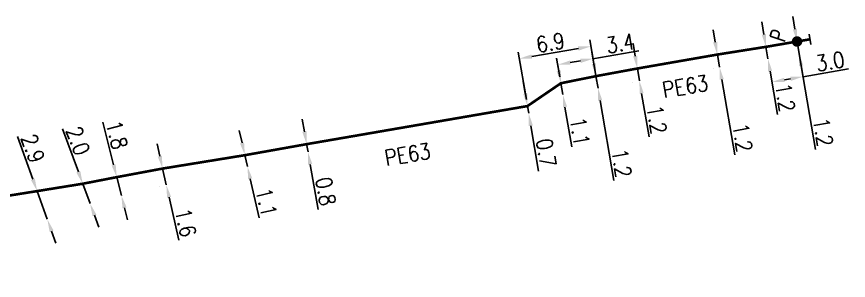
# Model space of a CAD drawing. Header units: millimetres. Extents: x 150998 to 151977, y 126997 to 128005.
# Drawn here: x 151164.1 to 151243.2, y 127726.1 to 127751.2 of the extents above; entities that cross this region are included whole.
import ezdxf
from ezdxf.enums import TextEntityAlignment as Align

# ---------------------------------------------------------------- set-up
doc = ezdxf.new("R2010")
doc.units = ezdxf.units.MM
doc.header["$PDMODE"] = 34
doc.linetypes.add('L_100_PE', pattern=[14, 10, -1.5, 1, -1.5])
doc.layers.get('0').update_dxf_attribs({"linetype": 'CONTINUOUS'})
doc.layers.get('DEFPOINTS').update_dxf_attribs({"linetype": 'CONTINUOUS'})
for name, color, linetype in [('L_140', 3, 'CONTINUOUS'), ('L_300', 7, 'CONTINUOUS'), ('L_340', 7, 'CONTINUOUS')]:
    doc.layers.add(name, color=color, linetype=linetype)
doc.styles.add('G_ROMANS', font='ROMANS.SHX', dxfattribs={"width": 0.75})
doc.styles.get("Standard").update_dxf_attribs({"font": 'romans.shx', "width": 0.85})
doc.dimstyles.get("Standard").update_dxf_attribs({"dimtxt": 1.5, "dimasz": 1.2, "dimexe": 0.625, "dimexo": 0.625, "dimgap": 0.25, "dimtad": 1, "dimdec": 1, "dimzin": 0, "dimdsep": 46, "dimtxsty": 'Standard', "dimcen": -0.5, "dimadec": 0, "dimazin": 0, "dimtfac": 1, "dimtdec": 1, "dimtmove": 0, "dimatfit": 3, "dimfxl": 0, "dimtolj": 1, "dimtzin": 0, "dimarcsym": 0})

# ---------------------------------------------------------------- blocks, each defined once
blk = doc.blocks.new('*D98')
at = {"layer": 'DEFPOINTS', "color": 0, "linetype": 'Continuous', "transparency": 16777216}
for p in [(151166.099, 127734.571), (151167.065, 127731.89), (151167.065, 127731.89)]:
    blk.add_point(p, dxfattribs=at)
at = {"layer": 'L_140', "color": 0, "linetype": 'Continuous', "lineweight": -2, "transparency": 16777216}
for p, q in [((151165.693, 127735.7), (151164.232, 127739.756)), ((151167.065, 127731.89), (151166.099, 127734.571)), ((151167.471, 127730.76), (151167.878, 127729.631))]:
    blk.add_line(p, q, dxfattribs=at)
at = {"layer": 'L_140', "color": 0, "linetype": 'Continuous', "transparency": 16777216}
for points in [[(151165.881, 127735.768), (151165.504, 127735.632), (151166.099, 127734.571)], [(151167.659, 127730.828), (151167.283, 127730.693), (151167.065, 127731.89)]]:
    blk.add_solid(points, dxfattribs=at)
at = {"layer": 'L_140', "color": 0, "linetype": 'Continuous', "transparency": 16777216, "insert": (151165.7, 127738.631), "char_height": 1.5, "attachment_point": 5, "rotation": 289.80221}
blk.add_mtext('\\A1;2.9', dxfattribs=at)
blk = doc.blocks.new('*D99')
at = {"layer": 'DEFPOINTS', "color": 0, "linetype": 'Continuous', "transparency": 16777216}
for p in [(151170.432, 127735.27), (151171.127, 127733.395), (151171.127, 127733.395)]:
    blk.add_point(p, dxfattribs=at)
at = {"layer": 'L_140', "color": 0, "linetype": 'Continuous', "lineweight": -2, "transparency": 16777216}
for p, q in [((151170.015, 127736.396), (151168.496, 127740.495)), ((151171.127, 127733.395), (151170.432, 127735.27)), ((151171.544, 127732.27), (151171.961, 127731.145))]:
    blk.add_line(p, q, dxfattribs=at)
at = {"layer": 'L_140', "color": 0, "linetype": 'Continuous', "transparency": 16777216}
for points in [[(151170.203, 127736.465), (151169.828, 127736.326), (151170.432, 127735.27)], [(151171.732, 127732.339), (151171.357, 127732.2), (151171.127, 127733.395)]]:
    blk.add_solid(points, dxfattribs=at)
at = {"layer": 'L_140', "color": 0, "linetype": 'Continuous', "transparency": 16777216, "insert": (151169.985, 127739.355), "char_height": 1.5, "attachment_point": 5, "rotation": 290.33425}
blk.add_mtext('\\A1;2.0', dxfattribs=at)
blk = doc.blocks.new('*D100')
at = {"layer": 'DEFPOINTS', "color": 0, "linetype": 'Continuous', "transparency": 16777216}
for p in [(151173.664, 127735.898), (151174.108, 127734.154), (151174.108, 127734.154)]:
    blk.add_point(p, dxfattribs=at)
at = {"layer": 'L_140', "color": 0, "linetype": 'Continuous', "lineweight": -2, "transparency": 16777216}
for p, q in [((151173.368, 127737.061), (151172.335, 127741.121)), ((151174.108, 127734.154), (151173.664, 127735.898)), ((151174.404, 127732.991), (151174.7, 127731.828))]:
    blk.add_line(p, q, dxfattribs=at)
at = {"layer": 'L_140', "color": 0, "linetype": 'Continuous', "transparency": 16777216}
for points in [[(151173.562, 127737.11), (151173.174, 127737.012), (151173.664, 127735.898)], [(151174.597, 127733.04), (151174.21, 127732.941), (151174.108, 127734.154)]]:
    blk.add_solid(points, dxfattribs=at)
at = {"layer": 'L_140', "color": 0, "linetype": 'Continuous', "transparency": 16777216, "insert": (151173.672, 127739.919), "char_height": 1.5, "attachment_point": 5, "rotation": 284.2789}
blk.add_mtext('\\A1;1.8', dxfattribs=at)
blk = doc.blocks.new('*D101')
at = {"layer": 'DEFPOINTS', "color": 0, "linetype": 'Continuous', "transparency": 16777216}
for p in [(151178.023, 127736.713), (151178.377, 127735.152), (151178.377, 127735.152)]:
    blk.add_point(p, dxfattribs=at)
at = {"layer": 'L_140', "color": 0, "linetype": 'Continuous', "lineweight": -2, "transparency": 16777216}
for p, q in [((151177.757, 127737.883), (151177.491, 127739.053)), ((151177.413, 127736.574), (151177.413, 127736.574)), ((151178.023, 127736.713), (151178.377, 127735.152)), ((151177.767, 127735.014), (151177.767, 127735.014)), ((151178.642, 127733.982), (151179.57, 127729.897))]:
    blk.add_line(p, q, dxfattribs=at)
at = {"layer": 'L_140', "color": 0, "linetype": 'Continuous', "transparency": 16777216}
for points in [[(151177.952, 127737.927), (151177.562, 127737.839), (151178.023, 127736.713)], [(151178.837, 127734.027), (151178.447, 127733.938), (151178.377, 127735.152)]]:
    blk.add_solid(points, dxfattribs=at)
at = {"layer": 'L_140', "color": 0, "linetype": 'Continuous', "transparency": 16777216, "insert": (151180.214, 127731.576), "char_height": 1.5, "attachment_point": 5, "rotation": 282.78858}
blk.add_mtext('\\A1;1.6', dxfattribs=at)
blk = doc.blocks.new('*D102')
at = {"layer": 'DEFPOINTS', "color": 0, "linetype": 'Continuous', "transparency": 16777216}
for p in [(151185.84, 127737.985), (151186.085, 127736.913), (151186.085, 127736.913)]:
    blk.add_point(p, dxfattribs=at)
at = {"layer": 'L_140', "color": 0, "linetype": 'Continuous', "lineweight": -2, "transparency": 16777216}
for p, q in [((151185.573, 127739.155), (151185.305, 127740.325)), ((151185.84, 127737.985), (151186.085, 127736.913)), ((151186.352, 127735.743), (151187.203, 127732.014))]:
    blk.add_line(p, q, dxfattribs=at)
at = {"layer": 'L_140', "color": 0, "linetype": 'Continuous', "transparency": 16777216}
for points in [[(151185.768, 127739.2), (151185.378, 127739.111), (151185.84, 127737.985)], [(151186.547, 127735.787), (151186.157, 127735.698), (151186.085, 127736.913)]]:
    blk.add_solid(points, dxfattribs=at)
at = {"layer": 'L_140', "color": 0, "linetype": 'Continuous', "transparency": 16777216, "insert": (151187.886, 127733.516), "char_height": 1.5, "attachment_point": 5, "rotation": 282.8642}
blk.add_mtext('\\A1;1.1', dxfattribs=at)
blk = doc.blocks.new('*D103')
at = {"layer": 'DEFPOINTS', "color": 0, "linetype": 'Continuous', "transparency": 16777216}
for p in [(151191.713, 127739.034), (151191.844, 127738.295), (151191.844, 127738.295)]:
    blk.add_point(p, dxfattribs=at)
at = {"layer": 'L_140', "color": 0, "linetype": 'Continuous', "lineweight": -2, "transparency": 16777216}
for p, q in [((151191.504, 127740.215), (151191.294, 127741.397)), ((151191.713, 127739.034), (151191.844, 127738.295)), ((151192.054, 127737.114), (151192.817, 127732.809))]:
    blk.add_line(p, q, dxfattribs=at)
at = {"layer": 'L_140', "color": 0, "linetype": 'Continuous', "transparency": 16777216}
for points in [[(151191.701, 127740.25), (151191.307, 127740.18), (151191.713, 127739.034)], [(151192.251, 127737.149), (151191.857, 127737.079), (151191.844, 127738.295)]]:
    blk.add_solid(points, dxfattribs=at)
at = {"layer": 'L_140', "color": 0, "linetype": 'Continuous', "transparency": 16777216, "insert": (151193.525, 127734.545), "char_height": 1.5, "attachment_point": 5, "rotation": 280.05422}
blk.add_mtext('\\A1;0.8', dxfattribs=at)
blk = doc.blocks.new('*D104')
at = {"layer": 'DEFPOINTS', "color": 0, "linetype": 'Continuous', "transparency": 16777216}
for p in [(151219.215, 127745.501), (151219.409, 127744.368), (151219.409, 127744.368)]:
    blk.add_point(p, dxfattribs=at)
at = {"layer": 'L_140', "color": 0, "linetype": 'Continuous', "lineweight": -2, "transparency": 16777216}
for p, q in [((151219.012, 127746.684), (151218.809, 127747.867)), ((151219.215, 127745.501), (151219.409, 127744.368)), ((151219.612, 127743.185), (151220.916, 127735.589))]:
    blk.add_line(p, q, dxfattribs=at)
at = {"layer": 'L_140', "color": 0, "linetype": 'Continuous', "transparency": 16777216}
for points in [[(151219.209, 127746.718), (151218.815, 127746.65), (151219.215, 127745.501)], [(151219.809, 127743.219), (151219.415, 127743.151), (151219.409, 127744.368)]]:
    blk.add_solid(points, dxfattribs=at)
at = {"layer": 'L_140', "color": 0, "linetype": 'Continuous', "transparency": 16777216, "insert": (151221.649, 127737.231), "char_height": 1.5, "attachment_point": 5, "rotation": 279.73614}
blk.add_mtext('\\A1;1.2', dxfattribs=at)
blk = doc.blocks.new('*D105')
at = {"layer": 'DEFPOINTS', "color": 0, "linetype": 'Continuous', "transparency": 16777216}
for p in [(151218.931, 127747.157), (151215.881, 127744.827), (151219.409, 127744.368)]:
    blk.add_point(p, dxfattribs=at)
at = {"layer": 'L_140', "color": 0, "linetype": 'Continuous', "lineweight": -2, "transparency": 16777216}
for p, q in [((151218.931, 127747.157), (151223.299, 127747.906)), ((151215.775, 127745.443), (151215.474, 127747.198)), ((151219.304, 127744.984), (151218.825, 127747.773)), ((151216.763, 127746.785), (151217.748, 127746.954))]:
    blk.add_line(p, q, dxfattribs=at)
at = {"layer": 'L_140', "color": 0, "linetype": 'Continuous', "transparency": 16777216}
for points in [[(151217.714, 127747.151), (151217.782, 127746.757), (151218.931, 127747.157)], [(151216.729, 127746.982), (151216.796, 127746.588), (151215.58, 127746.582)]]:
    blk.add_solid(points, dxfattribs=at)
at = {"layer": 'L_140', "color": 0, "linetype": 'Continuous', "transparency": 16777216, "insert": (151221.537, 127748.619), "char_height": 1.5, "attachment_point": 5, "rotation": 9.73614}
blk.add_mtext('\\A1;3.4', dxfattribs=at)
blk = doc.blocks.new('*D106')
at = {"layer": 'DEFPOINTS', "color": 0, "linetype": 'Continuous', "transparency": 16777216}
for p in [(151215.881, 127744.827), (151216.067, 127743.743), (151216.067, 127743.743)]:
    blk.add_point(p, dxfattribs=at)
at = {"layer": 'L_140', "color": 0, "linetype": 'Continuous', "lineweight": -2, "transparency": 16777216}
for p, q in [((151215.678, 127746.01), (151215.475, 127747.192)), ((151215.881, 127744.827), (151216.067, 127743.743)), ((151216.27, 127742.56), (151216.917, 127738.79))]:
    blk.add_line(p, q, dxfattribs=at)
at = {"layer": 'L_140', "color": 0, "linetype": 'Continuous', "transparency": 16777216}
for points in [[(151215.875, 127746.043), (151215.481, 127745.976), (151215.881, 127744.827)], [(151216.467, 127742.594), (151216.073, 127742.526), (151216.067, 127743.743)]]:
    blk.add_solid(points, dxfattribs=at)
at = {"layer": 'L_140', "color": 0, "linetype": 'Continuous', "transparency": 16777216, "insert": (151217.68, 127740.253), "char_height": 1.5, "attachment_point": 5, "rotation": 279.73614}
blk.add_mtext('\\A1;1.1', dxfattribs=at)
blk = doc.blocks.new('*D107')
at = {"layer": 'DEFPOINTS', "color": 0, "linetype": 'Continuous', "transparency": 16777216}
for p in [(151218.729, 127748.333), (151219.409, 127744.368), (151212.702, 127742.656)]:
    blk.add_point(p, dxfattribs=at)
at = {"layer": 'L_140', "color": 0, "linetype": 'Continuous', "lineweight": -2, "transparency": 16777216}
for p, q in [((151219.304, 127744.984), (151218.623, 127748.949)), ((151213.111, 127747.369), (151217.546, 127748.13)), ((151212.597, 127743.272), (151211.823, 127747.782))]:
    blk.add_line(p, q, dxfattribs=at)
at = {"layer": 'L_140', "color": 0, "linetype": 'Continuous', "transparency": 16777216}
for points in [[(151217.512, 127748.327), (151217.58, 127747.933), (151218.729, 127748.333)], [(151213.077, 127747.566), (151213.145, 127747.172), (151211.928, 127747.166)]]:
    blk.add_solid(points, dxfattribs=at)
at = {"layer": 'L_140', "color": 0, "linetype": 'Continuous', "transparency": 16777216, "insert": (151214.885, 127748.688), "char_height": 1.5, "attachment_point": 5, "rotation": 9.73614}
blk.add_mtext('\\A1;6.9', dxfattribs=at)
blk = doc.blocks.new('*D108')
at = {"layer": 'DEFPOINTS', "color": 0, "linetype": 'Continuous', "transparency": 16777216}
for p in [(151212.702, 127742.656), (151212.821, 127741.966), (151212.821, 127741.966)]:
    blk.add_point(p, dxfattribs=at)
at = {"layer": 'L_140', "color": 0, "linetype": 'Continuous', "lineweight": -2, "transparency": 16777216}
for p, q in [((151212.499, 127743.838), (151212.296, 127745.021)), ((151212.702, 127742.656), (151212.821, 127741.966)), ((151213.024, 127740.783), (151213.763, 127736.475))]:
    blk.add_line(p, q, dxfattribs=at)
at = {"layer": 'L_140', "color": 0, "linetype": 'Continuous', "transparency": 16777216}
for points in [[(151212.697, 127743.872), (151212.302, 127743.805), (151212.702, 127742.656)], [(151213.221, 127740.817), (151212.827, 127740.749), (151212.821, 127741.966)]]:
    blk.add_solid(points, dxfattribs=at)
at = {"layer": 'L_140', "color": 0, "linetype": 'Continuous', "transparency": 16777216, "insert": (151214.48, 127738.207), "char_height": 1.5, "attachment_point": 5, "rotation": 279.73614}
blk.add_mtext('\\A1;0.7', dxfattribs=at)
blk = doc.blocks.new('*D109')
at = {"layer": 'DEFPOINTS', "color": 0, "linetype": 'Continuous', "transparency": 16777216}
for p in [(151223.146, 127746.227), (151223.349, 127745.044), (151223.349, 127745.044)]:
    blk.add_point(p, dxfattribs=at)
at = {"layer": 'L_140', "color": 0, "linetype": 'Continuous', "lineweight": -2, "transparency": 16777216}
for p, q in [((151222.943, 127747.409), (151222.74, 127748.592)), ((151223.146, 127746.227), (151223.349, 127745.044)), ((151222.53, 127746.121), (151222.53, 127746.121)), ((151222.733, 127744.938), (151222.733, 127744.938)), ((151223.552, 127743.861), (151224.261, 127739.732))]:
    blk.add_line(p, q, dxfattribs=at)
at = {"layer": 'L_140', "color": 0, "linetype": 'Continuous', "transparency": 16777216}
for points in [[(151223.14, 127747.443), (151222.746, 127747.375), (151223.146, 127746.227)], [(151223.749, 127743.895), (151223.355, 127743.827), (151223.349, 127745.044)]]:
    blk.add_solid(points, dxfattribs=at)
at = {"layer": 'L_140', "color": 0, "linetype": 'Continuous', "transparency": 16777216, "insert": (151224.993, 127741.374), "char_height": 1.5, "attachment_point": 5, "rotation": 279.73614}
blk.add_mtext('\\A1;1.2', dxfattribs=at)
blk = doc.blocks.new('*D110')
at = {"layer": 'DEFPOINTS', "color": 0, "linetype": 'Continuous', "transparency": 16777216}
for p in [(151230.75, 127747.553), (151230.956, 127746.37), (151230.956, 127746.37)]:
    blk.add_point(p, dxfattribs=at)
at = {"layer": 'L_140', "color": 0, "linetype": 'Continuous', "lineweight": -2, "transparency": 16777216}
for p, q in [((151230.544, 127748.735), (151230.338, 127749.917)), ((151230.134, 127747.445), (151230.134, 127747.445)), ((151230.75, 127747.553), (151230.956, 127746.37)), ((151230.34, 127746.263), (151230.34, 127746.263)), ((151231.162, 127745.188), (151232.413, 127738.015))]:
    blk.add_line(p, q, dxfattribs=at)
at = {"layer": 'L_140', "color": 0, "linetype": 'Continuous', "transparency": 16777216}
for points in [[(151230.741, 127748.769), (151230.347, 127748.7), (151230.75, 127747.553)], [(151231.359, 127745.223), (151230.965, 127745.154), (151230.956, 127746.37)]]:
    blk.add_solid(points, dxfattribs=at)
at = {"layer": 'L_140', "color": 0, "linetype": 'Continuous', "transparency": 16777216, "insert": (151233.142, 127739.659), "char_height": 1.5, "attachment_point": 5, "rotation": 279.89244}
blk.add_mtext('\\A1;1.2', dxfattribs=at)
blk = doc.blocks.new('*D111')
at = {"layer": 'DEFPOINTS', "color": 0, "linetype": 'Continuous', "transparency": 16777216}
for p in [(151235.369, 127748.287), (151235.562, 127747.153), (151235.562, 127747.153)]:
    blk.add_point(p, dxfattribs=at)
at = {"layer": 'L_140', "color": 0, "linetype": 'Continuous', "lineweight": -2, "transparency": 16777216}
for p, q in [((151235.168, 127749.47), (151234.967, 127750.653)), ((151235.369, 127748.287), (151235.562, 127747.153)), ((151235.763, 127745.97), (151236.465, 127741.84))]:
    blk.add_line(p, q, dxfattribs=at)
at = {"layer": 'L_140', "color": 0, "linetype": 'Continuous', "transparency": 16777216}
for points in [[(151235.365, 127749.504), (151234.971, 127749.437), (151235.369, 127748.287)], [(151235.96, 127746.004), (151235.566, 127745.937), (151235.562, 127747.153)]]:
    blk.add_solid(points, dxfattribs=at)
at = {"layer": 'L_140', "color": 0, "linetype": 'Continuous', "transparency": 16777216, "insert": (151237.2, 127743.481), "char_height": 1.5, "attachment_point": 5, "rotation": 279.64762}
blk.add_mtext('\\A1;1.2', dxfattribs=at)
blk = doc.blocks.new('*D112')
at = {"layer": 'DEFPOINTS', "color": 0, "linetype": 'Continuous', "transparency": 16777216}
for p in [(151238.326, 127748.794), (151235.937, 127744.948), (151235.937, 127744.948)]:
    blk.add_point(p, dxfattribs=at)
at = {"layer": 'L_300', "color": 0, "linetype": 'Continuous', "lineweight": -2, "transparency": 16777216}
for p, q in [((151238.431, 127748.178), (151238.999, 127744.834)), ((151238.894, 127745.45), (151243.204, 127746.183)), ((151237.12, 127745.149), (151237.711, 127745.249))]:
    blk.add_line(p, q, dxfattribs=at)
at = {"layer": 'L_300', "color": 0, "linetype": 'Continuous', "transparency": 16777216}
for points in [[(151237.678, 127745.446), (151237.745, 127745.052), (151238.894, 127745.45)], [(151237.086, 127745.346), (151237.153, 127744.951), (151235.937, 127744.948)]]:
    blk.add_solid(points, dxfattribs=at)
at = {"layer": 'L_300', "color": 0, "linetype": 'Continuous', "transparency": 16777216, "insert": (151241.473, 127746.903), "char_height": 1.5, "attachment_point": 5, "rotation": 9.64762}
blk.add_mtext('\\A1;3.0', dxfattribs=at)
blk = doc.blocks.new('*D113')
at = {"layer": 'DEFPOINTS', "color": 0, "linetype": 'Continuous', "transparency": 16777216}
for p in [(151238.326, 127748.794), (151238.519, 127747.66), (151238.519, 127747.66)]:
    blk.add_point(p, dxfattribs=at)
at = {"layer": 'L_300', "color": 0, "linetype": 'Continuous', "lineweight": -2, "transparency": 16777216}
for p, q in [((151238.125, 127749.977), (151237.924, 127751.16)), ((151238.326, 127748.794), (151238.519, 127747.66)), ((151238.72, 127746.477), (151240.069, 127738.538))]:
    blk.add_line(p, q, dxfattribs=at)
at = {"layer": 'L_300', "color": 0, "linetype": 'Continuous', "transparency": 16777216}
for points in [[(151238.322, 127750.01), (151237.928, 127749.943), (151238.326, 127748.794)], [(151238.917, 127746.511), (151238.523, 127746.444), (151238.519, 127747.66)]]:
    blk.add_solid(points, dxfattribs=at)
at = {"layer": 'L_300', "color": 0, "linetype": 'Continuous', "transparency": 16777216, "insert": (151240.805, 127740.179), "char_height": 1.5, "attachment_point": 5, "rotation": 279.64762}
blk.add_mtext('\\A1;1.2', dxfattribs=at)
blk = doc.blocks.new('L_340_07')
at = {"color": 0, "linetype": 'Continuous', "const_width": 0.25, "flags": 128}
blk.add_lwpolyline([(0, 0), (1.25, 0)], dxfattribs=at)
at = {"color": 0, "linetype": 'Continuous', "flags": 128}
blk.add_lwpolyline([(1.25, -0.5), (1.25, 0.5)], dxfattribs=at)
at = {"color": 0, "linetype": 'Continuous', "style": 'G_ROMANS', "width": 0.75, "flags": 3}
for tag, p in [('DEF_LEG', (0.723, -3.465)), ('DEF_COUP', (0.723, -5.965)), ('DEF_TYPE', (0.723, -8.465))]:
    blk.add_attdef(tag, text='', height=1.2, dxfattribs=at).set_placement(p, align=Align.MIDDLE)
blk = doc.blocks.new('L_300_12')
at = {"color": 0, "linetype": 'Continuous', "const_width": 0.497, "flags": 128}
blk.add_lwpolyline([(-0.252, 0, 1), (0.252, 0, 1)], format="xyb", close=True, dxfattribs=at)
at = {"color": 0, "linetype": 'Continuous', "style": 'G_ROMANS', "width": 0.75}
blk.add_text('P', height=1.5, dxfattribs=at).set_placement((0, 1.85), align=Align.MIDDLE)
at = {"color": 0, "linetype": 'Continuous', "style": 'G_ROMANS', "width": 0.75, "flags": 3}
for tag, p in [('DEF_LEG', (0, -5)), ('DEF_COUP', (0, -7.5)), ('DEF_TYPE', (0, -10))]:
    blk.add_attdef(tag, text='', height=1.2, dxfattribs=at).set_placement(p, align=Align.MIDDLE)

msp = doc.modelspace()

# ---------------------------------------------------------------- linework, layer by layer
at = {"layer": 'L_140', "linetype": 'L_100_PE', "const_width": 0.25}
msp.add_lwpolyline([(151238.326, 127748.794), (151235.369, 127748.287), (151230.75, 127747.553), (151223.146, 127746.227), (151219.215, 127745.501), (151215.881, 127744.827), (151212.702, 127742.656), (151191.713, 127739.034), (151185.84, 127737.985), (151178.023, 127736.713), (151173.664, 127735.898), (151170.432, 127735.27), (151166.099, 127734.571), (151161.05, 127733.762), (151155.972, 127732.73), (151151.528, 127732.049), (151147.197, 127731.279), (151144.771, 127729.876), (151143.005, 127727.371), (151142.783, 127726.208)], dxfattribs=at)

# ---------------------------------------------------------------- block references
at = {"layer": 'L_300', "rotation": 71.949437061185}
msp.add_blockref('L_300_12', (151238.326, 127748.794), dxfattribs=at)
at = {"layer": 'L_340', "rotation": 9.727733716363744}
msp.add_blockref('L_340_07', (151238.326, 127748.794), dxfattribs=at)

# ---------------------------------------------------------------- texts
at = {"layer": 'L_140', "linetype": 'Continuous', "width": 0.85}
for p in [(151225.671, 127743.428), (151199.283, 127736.963)]:
    msp.add_text('PE63', height=1.5, rotation=9.40197, dxfattribs=at).set_placement(p)

# ---------------------------------------------------------------- dimensions: what is measured, and where the dimension line sits
at = {"layer": 'L_140', "linetype": 'Continuous'}
for base, p1, p2, angle, picture, middle in [((151235.562, 127747.153), (151235.369, 127748.287), (151235.562, 127747.153), 99.64762, '*D111', (151236.214, 127743.314)), ((151218.729, 127748.333), (151212.702, 127742.656), (151219.409, 127744.368), 189.73614, '*D107', (151215.054, 127747.702)), ((151218.931, 127747.157), (151215.881, 127744.827), (151219.409, 127744.368), 189.73614, '*D105', (151221.706, 127747.633)), ((151230.956, 127746.37), (151230.75, 127747.553), (151230.956, 127746.37), 99.89244, '*D110', (151232.157, 127739.487)), ((151219.4094, 127744.3678), (151219.21492, 127745.50124), (151219.4094, 127744.3678), 99.73614, '*D104', (151220.66298, 127737.0618)), ((151223.349, 127745.044), (151223.146, 127746.227), (151223.349, 127745.044), 99.73614, '*D109', (151224.008, 127741.205)), ((151216.067, 127743.743), (151215.881, 127744.827), (151216.067, 127743.743), 99.73614, '*D106', (151216.695, 127740.084)), ((151212.821, 127741.966), (151212.702, 127742.656), (151212.821, 127741.966), 99.73614, '*D108', (151213.495, 127738.037)), ((151174.108, 127734.154), (151173.664, 127735.898), (151174.108, 127734.154), 104.2789, '*D100', (151172.703, 127739.672)), ((151171.127, 127733.395), (151170.432, 127735.27), (151171.127, 127733.395), 110.33425, '*D99', (151169.047, 127739.008)), ((151191.844, 127738.295), (151191.713, 127739.034), (151191.844, 127738.295), 100.05422, '*D103', (151192.54, 127734.371)), ((151167.065, 127731.89), (151166.099, 127734.571), (151167.065, 127731.89), 109.80221, '*D98', (151164.759, 127738.292)), ((151186.085, 127736.913), (151185.84, 127737.985), (151186.085, 127736.913), 102.8642, '*D102', (151186.911, 127733.293)), ((151178.377, 127735.152), (151178.023, 127736.713), (151178.377, 127735.152), 102.78858, '*D101', (151179.239, 127731.354))]:
    dim = msp.add_linear_dim(base=base, p1=p1, p2=p2, angle=angle, dimstyle='Standard', dxfattribs=at)
    dim.commit()
    dim.dimension.update_dxf_attribs({"geometry": picture, "text_midpoint": middle, "dimtype": 160})
at = {"layer": 'L_300', "linetype": 'Continuous'}
for base, p2, angle, picture, middle in [((151238.519, 127747.66), (151238.519, 127747.66), 99.64762, '*D113', (151239.819, 127740.012)), ((151235.937, 127744.948), (151235.937, 127744.948), 9.64762, '*D112', (151241.641, 127745.917))]:
    dim = msp.add_linear_dim(base=base, p1=(151238.326, 127748.794), p2=p2, angle=angle, dimstyle='Standard', dxfattribs=at)
    dim.commit()
    dim.dimension.update_dxf_attribs({"geometry": picture, "text_midpoint": middle, "dimtype": 160})

doc.saveas('drawing.dxf')
